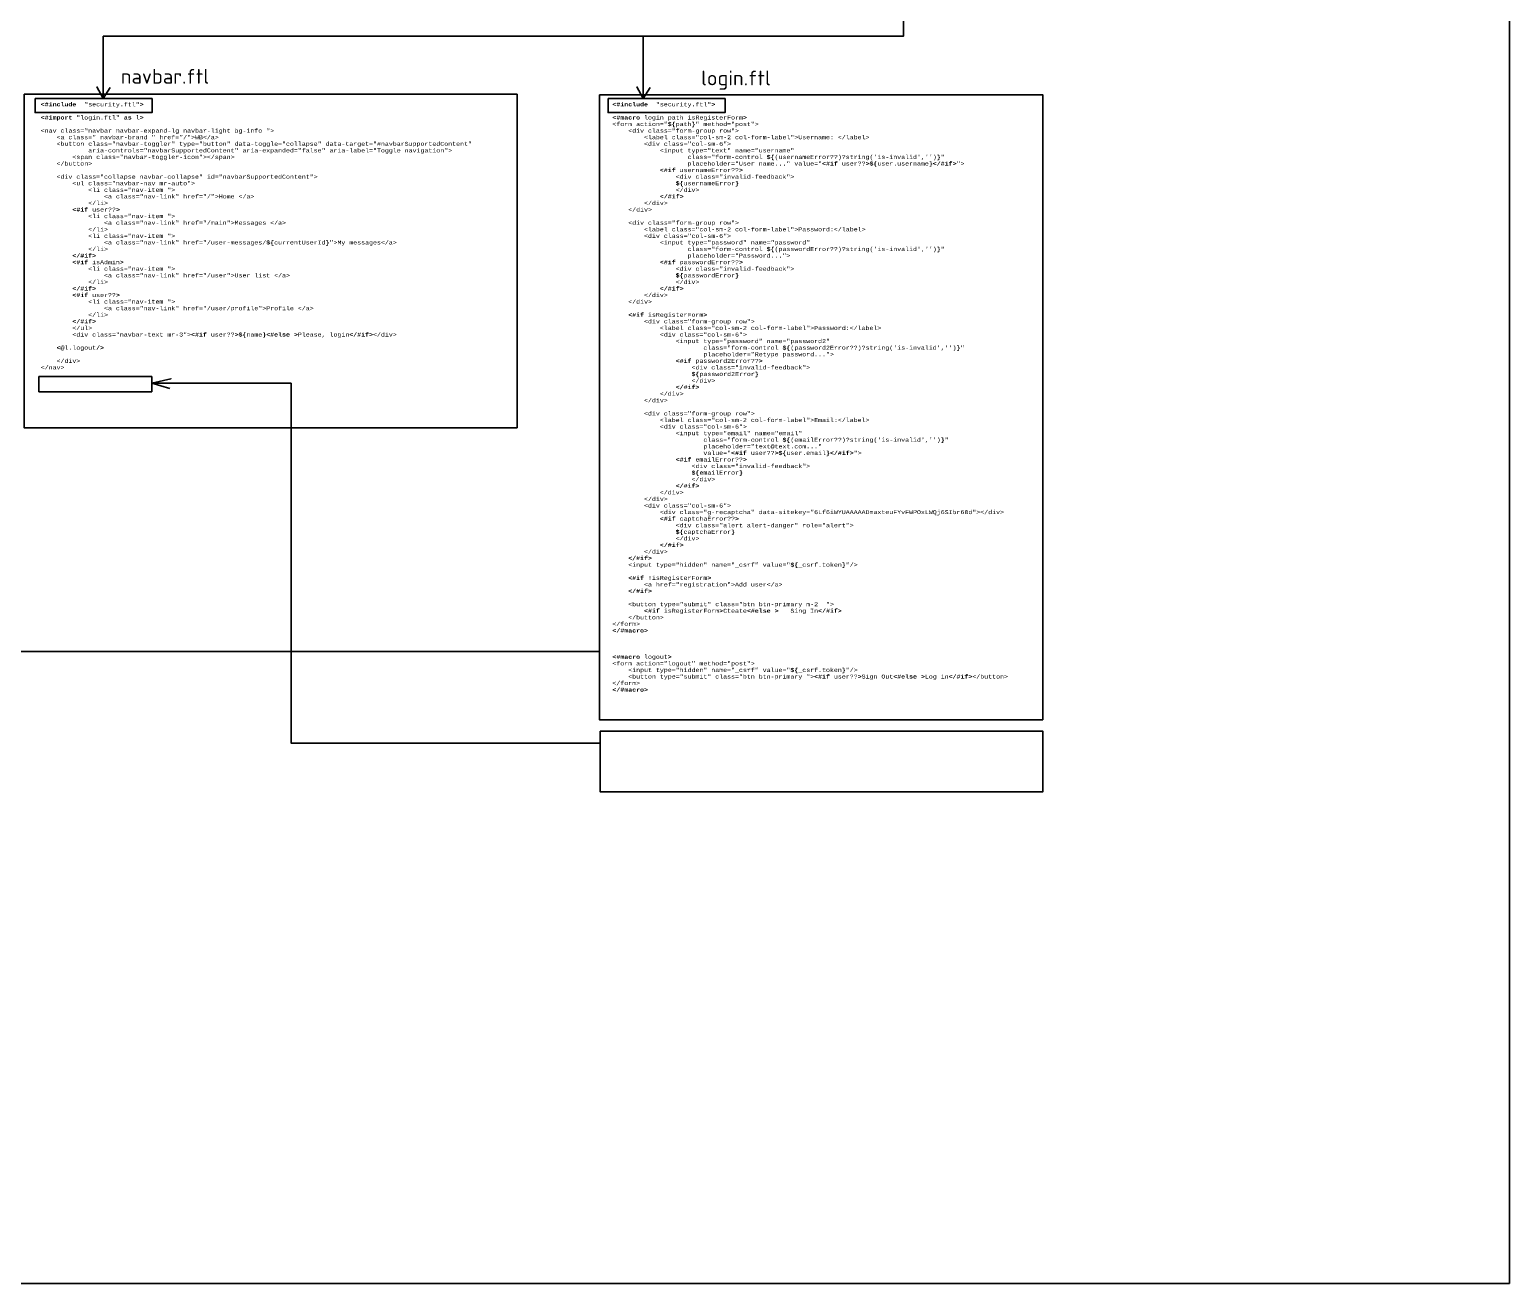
# Model space of a CAD drawing. Header units: millimetres. Extents: x 5801 to 8280, y 2723 to 3738.
# Drawn here: x 7577 to 8280, y 2815 to 3411 of the extents above; entities that cross this region are included whole.
import ezdxf

# ---------------------------------------------------------------- set-up
doc = ezdxf.new("R2010")
doc.units = ezdxf.units.MM
doc.styles.get("Standard").update_dxf_attribs({"font": 'arial.ttf'})

msp = doc.modelspace()

# ---------------------------------------------------------------- linework, layer by layer
at = {"color": 4, "lineweight": 30}
msp.add_lwpolyline([(7065.88, 3738.43), (8279.92, 3738.43), (8279.92, 2814.83), (7065.88, 2814.83)], close=True, dxfattribs=at)
at = {"color": 2, "lineweight": 30}
for points in [[(7992.1, 3420.08), (7992.1, 3407.55), (7611.94, 3407.55)], [(7611.94, 3407.55), (7611.94, 3377.88), (7608.92, 3383.43), (7611.94, 3377.88), (7615.27, 3383.16)], [(7868.48, 3407.55), (7868.48, 3377.88), (7865.47, 3383.43), (7868.48, 3377.88), (7871.81, 3383.16)]]:
    msp.add_lwpolyline(points, dxfattribs=at)
at = {"color": 1, "lineweight": 30}
msp.add_lwpolyline([(7574.35, 3379.94), (7808.54, 3379.94), (7808.54, 3221.49), (7574.35, 3221.49)], close=True, dxfattribs=at)
at = {"color": 2, "lineweight": 30}
for points in [[(7579.6, 3377.88), (7635.15, 3377.88), (7635.15, 3371.3), (7579.6, 3371.3)], [(7851.8, 3377.88), (7907.35, 3377.88), (7907.35, 3371.3), (7851.8, 3371.3)]]:
    msp.add_lwpolyline(points, close=True, dxfattribs=at)
at = {"color": 6, "lineweight": 30}
for points in [[(7847.69, 3379.72), (8058.24, 3379.72), (8058.24, 3082.68), (7847.69, 3082.68)], [(7581.43, 3245.79), (7634.97, 3245.79), (7634.97, 3238.61), (7581.43, 3238.61)], [(7848.06, 3077.31), (8058.24, 3077.31), (8058.24, 3048.43), (7848.06, 3048.43)]]:
    msp.add_lwpolyline(points, close=True, dxfattribs=at)
for points in [[(7848.06, 3071.66), (7701.18, 3071.66), (7701.18, 3242.65), (7701.18, 3242.65), (7701.18, 3242.65), (7634.97, 3242.65), (7644.08, 3244.75), (7634.97, 3242.65), (7643.54, 3240.16)], [(7466.46, 3115.21), (7472.33, 3118.65), (7466.46, 3115.21), (7472.53, 3112.33), (7466.46, 3115.21), (7847.69, 3115.21), (7847.69, 3115.21)]]:
    msp.add_lwpolyline(points, dxfattribs=at)

# ---------------------------------------------------------------- texts
at = {"attachment_point": 1}
for s, width, insert, char_height in [('{\\fISOCPEUR|b0|i0|c0|p34;navbar.ftl}', 101.5882, (7620.33, 3391.98), 7), ('{\\fISOCPEUR|b0|i0|c0|p34;login.ftl}', 101.5882, (7895.94, 3391.21), 7), ('{\\fCourier New|b1|i0|c204|p49;\\H0.75x;\\C23;\\c3307724;<#include  \\fCourier New|b0|i0|c204|p49;\\C75;\\c5867370;"security.ftl"\\fCourier New|b1|i0|c204|p49;\\C23;\\c3307724;>\\fCourier New|b1|i0|c0|p49;\\P\\fCourier New|b1|i0|c204|p49;^J<#import \\fCourier New|b0|i0|c204|p49;\\C75;\\c5867370;"login.ftl" \\fCourier New|b1|i0|c204|p49;\\C23;\\c3307724;as \\fCourier New|b0|i0|c204|p49;\\C9;\\c13023145;l\\fCourier New|b1|i0|c204|p49;\\C23;\\c3307724;>^J^J\\fCourier New|b0|i0|c204|p49;\\C43;\\c6995944;<nav \\C9;\\c12237498;class=\\C73;\\c6406821;"navbar navbar-expand-lg navbar-light bg-info "\\C43;\\c6995944;>^J    <a \\C9;\\c12237498;class=\\C73;\\c6406821;" navbar-brand " \\C9;\\c12237498;href=\\C73;\\c6406821;"/"\\C43;\\c6995944;>\\C9;\\c13023145;WB\\C43;\\c6995944;</a>^J    <button \\C9;\\c12237498;class=\\C73;\\c6406821;"navbar-toggler" \\C9;\\c12237498;type=\\C73;\\c6406821;"button" \\C9;\\c12237498;data-toggle=\\C73;\\c6406821;"collapse" \\C9;\\c12237498;data-target=\\C73;\\c6406821;"#navbarSupportedContent"^J            \\C9;\\c12237498;aria-controls=\\C73;\\c6406821;"navbarSupportedContent" \\C9;\\c12237498;aria-expanded=\\C73;\\c6406821;"false" \\C9;\\c12237498;aria-label=\\C73;\\c6406821;"Toggle navigation"\\C43;\\c6995944;>^J        <span \\C9;\\c12237498;class=\\C73;\\c6406821;"navbar-toggler-icon"\\C43;\\c6995944;></span>^J    </button>^J^J    <div \\C9;\\c12237498;class=\\C73;\\c6406821;"collapse navbar-collapse" \\C9;\\c12237498;id=\\C73;\\c6406821;"navbarSupportedContent"\\C43;\\c6995944;>^J        <ul \\C9;\\c12237498;class=\\C73;\\c6406821;"navbar-nav mr-auto"\\C43;\\c6995944;>^J            <li \\C9;\\c12237498;class=\\C73;\\c6406821;"nav-item "\\C43;\\c6995944;>^J                <a \\C9;\\c12237498;class=\\C73;\\c6406821;"nav-link" \\C9;\\c12237498;href=\\C73;\\c6406821;"/"\\C43;\\c6995944;>\\C9;\\c13023145;Home \\C43;\\c6995944;</a>^J            </li>^J        \\fCourier New|b1|i0|c204|p49;\\C23;\\c3307724;<#if \\fCourier New|b0|i0|c204|p49;\\C9;\\c13023145;user\\C153;\\c12293992;??\\fCourier New|b1|i0|c204|p49;\\C23;\\c3307724;>^J            \\fCourier New|b0|i0|c204|p49;\\C43;\\c6995944;<li \\C9;\\c12237498;class=\\C73;\\c6406821;"nav-item "\\C43;\\c6995944;>^J                <a \\C9;\\c12237498;class=\\C73;\\c6406821;"nav-link" \\C9;\\c12237498;href=\\C73;\\c6406821;"/main"\\C43;\\c6995944;>\\C9;\\c13023145;Messages \\C43;\\c6995944;</a>^J            </li>^J            <li \\C9;\\c12237498;class=\\C73;\\c6406821;"nav-item "\\C43;\\c6995944;>^J                <a \\C9;\\c12237498;class=\\C73;\\c6406821;"nav-link" \\C9;\\c12237498;href=\\C73;\\c6406821;"/user-messages/\\fCourier New|b1|i0|c204|p49;\\C23;\\c3307724;$\\{\\fCourier New|b0|i0|c204|p49;\\C9;\\c13023145;currentUserId\\fCourier New|b1|i0|c204|p49;\\C23;\\c3307724;\\}\\fCourier New|b0|i0|c204|p49;\\C73;\\c6406821;"\\C43;\\c6995944;>\\C9;\\c13023145;My messages\\C43;\\c6995944;</a>^J            </li>^J        \\fCourier New|b1|i0|c204|p49;\\C23;\\c3307724;</#if>^J        <#if \\fCourier New|b0|i0|c204|p49;\\C9;\\c13023145;isAdmin\\fCourier New|b1|i0|c204|p49;\\C23;\\c3307724;>^J            \\fCourier New|b0|i0|c204|p49;\\C43;\\c6995944;<li \\C9;\\c12237498;class=\\C73;\\c6406821;"nav-item "\\C43;\\c6995944;>^J                <a \\C9;\\c12237498;class=\\C73;\\c6406821;"nav-link" \\C9;\\c12237498;href=\\C73;\\c6406821;"/user"\\C43;\\c6995944;>\\C9;\\c13023145;User list \\C43;\\c6995944;</a>^J            </li>^J        \\fCourier New|b1|i0|c204|p49;\\C23;\\c3307724;</#if>^J        <#if \\fCourier New|b0|i0|c204|p49;\\C9;\\c13023145;user\\C153;\\c12293992;??\\fCourier New|b1|i0|c204|p49;\\C23;\\c3307724;>^J            \\fCourier New|b0|i0|c204|p49;\\C43;\\c6995944;<li \\C9;\\c12237498;class=\\C73;\\c6406821;"nav-item "\\C43;\\c6995944;>^J                <a \\C9;\\c12237498;class=\\C73;\\c6406821;"nav-link" \\C9;\\c12237498;href=\\C73;\\c6406821;"/user/profile"\\C43;\\c6995944;>\\C9;\\c13023145;Profile \\C43;\\c6995944;</a>^J            </li>^J        \\fCourier New|b1|i0|c204|p49;\\C23;\\c3307724;</#if>^J        \\fCourier New|b0|i0|c204|p49;\\C43;\\c6995944;</ul>^J        <div \\C9;\\c12237498;class=\\C73;\\c6406821;"navbar-text mr-3"\\C43;\\c6995944;>\\fCourier New|b1|i0|c204|p49;\\C23;\\c3307724;<#if \\fCourier New|b0|i0|c204|p49;\\C9;\\c13023145;user\\C153;\\c12293992;??\\fCourier New|b1|i0|c204|p49;\\C23;\\c3307724;>$\\{\\fCourier New|b0|i0|c204|p49;\\C9;\\c13023145;name\\fCourier New|b1|i0|c204|p49;\\C23;\\c3307724;\\}<#else >\\fCourier New|b0|i0|c204|p49;\\C9;\\c13023145;Please, login\\fCourier New|b1|i0|c204|p49;\\C23;\\c3307724;</#if>\\fCourier New|b0|i0|c204|p49;\\C43;\\c6995944;</div>\\fCourier New|b0|i0|c0|p49;\\P\\fCourier New|b0|i0|c204|p49;^J    \\fCourier New|b1|i0|c204|p49;\\C23;\\c3307724;<@\\fCourier New|b0|i0|c204|p49;\\C9;\\c13023145;l.logout\\fCourier New|b1|i0|c204|p49;\\C23;\\c3307724;/>\\fCourier New|b1|i0|c0|p49;\\P\\fCourier New|b1|i0|c204|p49;^J    \\fCourier New|b0|i0|c204|p49;\\C43;\\c6995944;</div>^J</nav>}', 268.3818, (7582.27, 3376.1), 2.5), ('{\\fCourier New|b1|i0|c204|p49;\\H0.75x;\\C23;\\c3307724;<#include  \\fCourier New|b0|i0|c204|p49;\\C75;\\c5867370;"security.ftl"\\fCourier New|b1|i0|c204|p49;\\C23;\\c3307724;>\\fCourier New|b1|i0|c0|p49;\\P\\P\\fCourier New|b1|i0|c204|p49;<#macro \\fCourier New|b0|i0|c204|p49;\\C9;\\c13023145;login path isRegisterForm\\fCourier New|b1|i0|c204|p49;\\C23;\\c3307724;>^J\\fCourier New|b0|i0|c204|p49;\\C43;\\c6995944;<form \\C9;\\c12237498;action=\\C73;\\c6406821;"\\fCourier New|b1|i0|c204|p49;\\C23;\\c3307724;$\\{\\fCourier New|b0|i0|c204|p49;\\C9;\\c13023145;path\\fCourier New|b1|i0|c204|p49;\\C23;\\c3307724;\\}\\fCourier New|b0|i0|c204|p49;\\C73;\\c6406821;" \\C9;\\c12237498;method=\\C73;\\c6406821;"post"\\C43;\\c6995944;>^J    <div \\C9;\\c12237498;class=\\C73;\\c6406821;"form-group row"\\C43;\\c6995944;>^J        <label \\C9;\\c12237498;class=\\C73;\\c6406821;"col-sm-2 col-form-label"\\C43;\\c6995944;>\\C9;\\c13023145;Username: \\C43;\\c6995944;</label>^J        <div \\C9;\\c12237498;class=\\C73;\\c6406821;"col-sm-6"\\C43;\\c6995944;>^J            <input \\C9;\\c12237498;type=\\C73;\\c6406821;"text" \\C9;\\c12237498;name=\\C73;\\c6406821;"username"^J                   \\C9;\\c12237498;class=\\C73;\\c6406821;"form-control \\fCourier New|b1|i0|c204|p49;\\C23;\\c3307724;$\\{\\fCourier New|b0|i0|c204|p49;\\C9;\\c13023145;(usernameError\\C153;\\c12293992;??\\C9;\\c13023145;)\\C153;\\c12293992;?\\C9;\\c13023145;string(\\C75;\\c5867370;\'is-invalid\'\\C23;\\c3307724;,\\C75;\\c5867370;\'\'\\C9;\\c13023145;)\\fCourier New|b1|i0|c204|p49;\\C23;\\c3307724;\\}\\fCourier New|b0|i0|c204|p49;\\C73;\\c6406821;"^J                   \\C9;\\c12237498;placeholder=\\C73;\\c6406821;"User name..." \\C9;\\c12237498;value=\\C73;\\c6406821;"\\fCourier New|b1|i0|c204|p49;\\C23;\\c3307724;<#if \\fCourier New|b0|i0|c204|p49;\\C9;\\c13023145;user\\C153;\\c12293992;??\\fCourier New|b1|i0|c204|p49;\\C23;\\c3307724;>$\\{\\fCourier New|b0|i0|c204|p49;\\C9;\\c13023145;user.username\\fCourier New|b1|i0|c204|p49;\\C23;\\c3307724;\\}</#if>\\fCourier New|b0|i0|c204|p49;\\C73;\\c6406821;"\\C43;\\c6995944;>^J            \\fCourier New|b1|i0|c204|p49;\\C23;\\c3307724;<#if \\fCourier New|b0|i0|c204|p49;\\C9;\\c13023145;usernameError\\C153;\\c12293992;??\\fCourier New|b1|i0|c204|p49;\\C23;\\c3307724;>^J                \\fCourier New|b0|i0|c204|p49;\\C43;\\c6995944;<div \\C9;\\c12237498;class=\\C73;\\c6406821;"invalid-feedback"\\C43;\\c6995944;>^J                \\fCourier New|b1|i0|c204|p49;\\C23;\\c3307724;$\\{\\fCourier New|b0|i0|c204|p49;\\C9;\\c13023145;usernameError\\fCourier New|b1|i0|c204|p49;\\C23;\\c3307724;\\}^J                \\fCourier New|b0|i0|c204|p49;\\C43;\\c6995944;</div>^J            \\fCourier New|b1|i0|c204|p49;\\C23;\\c3307724;</#if>^J        \\fCourier New|b0|i0|c204|p49;\\C43;\\c6995944;</div>^J    </div>^J^J    <div \\C9;\\c12237498;class=\\C73;\\c6406821;"form-group row"\\C43;\\c6995944;>^J        <label \\C9;\\c12237498;class=\\C73;\\c6406821;"col-sm-2 col-form-label"\\C43;\\c6995944;>\\C9;\\c13023145;Password:\\C43;\\c6995944;</label>^J        <div \\C9;\\c12237498;class=\\C73;\\c6406821;"col-sm-6"\\C43;\\c6995944;>^J            <input \\C9;\\c12237498;type=\\C73;\\c6406821;"password" \\C9;\\c12237498;name=\\C73;\\c6406821;"password"^J                   \\C9;\\c12237498;class=\\C73;\\c6406821;"form-control \\fCourier New|b1|i0|c204|p49;\\C23;\\c3307724;$\\{\\fCourier New|b0|i0|c204|p49;\\C9;\\c13023145;(passwordError\\C153;\\c12293992;??\\C9;\\c13023145;)\\C153;\\c12293992;?\\C9;\\c13023145;string(\\C75;\\c5867370;\'is-invalid\'\\C23;\\c3307724;,\\C75;\\c5867370;\'\'\\C9;\\c13023145;)\\fCourier New|b1|i0|c204|p49;\\C23;\\c3307724;\\}\\fCourier New|b0|i0|c204|p49;\\C73;\\c6406821;"^J                   \\C9;\\c12237498;placeholder=\\C73;\\c6406821;"Password..."\\C43;\\c6995944;>^J            \\fCourier New|b1|i0|c204|p49;\\C23;\\c3307724;<#if \\fCourier New|b0|i0|c204|p49;\\C9;\\c13023145;passwordError\\C153;\\c12293992;??\\fCourier New|b1|i0|c204|p49;\\C23;\\c3307724;>^J                \\fCourier New|b0|i0|c204|p49;\\C43;\\c6995944;<div \\C9;\\c12237498;class=\\C73;\\c6406821;"invalid-feedback"\\C43;\\c6995944;>^J                \\fCourier New|b1|i0|c204|p49;\\C23;\\c3307724;$\\{\\fCourier New|b0|i0|c204|p49;\\C9;\\c13023145;passwordError\\fCourier New|b1|i0|c204|p49;\\C23;\\c3307724;\\}^J                \\fCourier New|b0|i0|c204|p49;\\C43;\\c6995944;</div>^J            \\fCourier New|b1|i0|c204|p49;\\C23;\\c3307724;</#if>^J        \\fCourier New|b0|i0|c204|p49;\\C43;\\c6995944;</div>^J    </div>^J^J    \\fCourier New|b1|i0|c204|p49;\\C23;\\c3307724;<#if \\fCourier New|b0|i0|c204|p49;\\C9;\\c13023145;isRegisterForm\\fCourier New|b1|i0|c204|p49;\\C23;\\c3307724;>^J        \\fCourier New|b0|i0|c204|p49;\\C43;\\c6995944;<div \\C9;\\c12237498;class=\\C73;\\c6406821;"form-group row"\\C43;\\c6995944;>^J            <label \\C9;\\c12237498;class=\\C73;\\c6406821;"col-sm-2 col-form-label"\\C43;\\c6995944;>\\C9;\\c13023145;Password:\\C43;\\c6995944;</label>^J            <div \\C9;\\c12237498;class=\\C73;\\c6406821;"col-sm-6"\\C43;\\c6995944;>^J                <input \\C9;\\c12237498;type=\\C73;\\c6406821;"password" \\C9;\\c12237498;name=\\C73;\\c6406821;"password2"^J                       \\C9;\\c12237498;class=\\C73;\\c6406821;"form-control \\fCourier New|b1|i0|c204|p49;\\C23;\\c3307724;$\\{\\fCourier New|b0|i0|c204|p49;\\C9;\\c13023145;(password2Error\\C153;\\c12293992;??\\C9;\\c13023145;)\\C153;\\c12293992;?\\C9;\\c13023145;string(\\C75;\\c5867370;\'is-invalid\'\\C23;\\c3307724;,\\C75;\\c5867370;\'\'\\C9;\\c13023145;)\\fCourier New|b1|i0|c204|p49;\\C23;\\c3307724;\\}\\fCourier New|b0|i0|c204|p49;\\C73;\\c6406821;"^J                       \\C9;\\c12237498;placeholder=\\C73;\\c6406821;"Retype password..."\\C43;\\c6995944;>^J                \\fCourier New|b1|i0|c204|p49;\\C23;\\c3307724;<#if \\fCourier New|b0|i0|c204|p49;\\C9;\\c13023145;password2Error\\C153;\\c12293992;??\\fCourier New|b1|i0|c204|p49;\\C23;\\c3307724;>^J                    \\fCourier New|b0|i0|c204|p49;\\C43;\\c6995944;<div \\C9;\\c12237498;class=\\C73;\\c6406821;"invalid-feedback"\\C43;\\c6995944;>^J                    \\fCourier New|b1|i0|c204|p49;\\C23;\\c3307724;$\\{\\fCourier New|b0|i0|c204|p49;\\C9;\\c13023145;password2Error\\fCourier New|b1|i0|c204|p49;\\C23;\\c3307724;\\}^J                    \\fCourier New|b0|i0|c204|p49;\\C43;\\c6995944;</div>^J                \\fCourier New|b1|i0|c204|p49;\\C23;\\c3307724;</#if>^J            \\fCourier New|b0|i0|c204|p49;\\C43;\\c6995944;</div>^J        </div>^J^J        <div \\C9;\\c12237498;class=\\C73;\\c6406821;"form-group row"\\C43;\\c6995944;>^J            <label \\C9;\\c12237498;class=\\C73;\\c6406821;"col-sm-2 col-form-label"\\C43;\\c6995944;>\\C9;\\c13023145;Email:\\C43;\\c6995944;</label>^J            <div \\C9;\\c12237498;class=\\C73;\\c6406821;"col-sm-6"\\C43;\\c6995944;>^J                <input \\C9;\\c12237498;type=\\C73;\\c6406821;"email" \\C9;\\c12237498;name=\\C73;\\c6406821;"email"^J                       \\C9;\\c12237498;class=\\C73;\\c6406821;"form-control \\fCourier New|b1|i0|c204|p49;\\C23;\\c3307724;$\\{\\fCourier New|b0|i0|c204|p49;\\C9;\\c13023145;(emailError\\C153;\\c12293992;??\\C9;\\c13023145;)\\C153;\\c12293992;?\\C9;\\c13023145;string(\\C75;\\c5867370;\'is-invalid\'\\C23;\\c3307724;,\\C75;\\c5867370;\'\'\\C9;\\c13023145;)\\fCourier New|b1|i0|c204|p49;\\C23;\\c3307724;\\}\\fCourier New|b0|i0|c204|p49;\\C73;\\c6406821;"^J                       \\C9;\\c12237498;placeholder=\\C73;\\c6406821;"text@text.com..."^J                       \\C9;\\c12237498;value=\\C73;\\c6406821;"\\fCourier New|b1|i0|c204|p49;\\C23;\\c3307724;<#if \\fCourier New|b0|i0|c204|p49;\\C9;\\c13023145;user\\C153;\\c12293992;??\\fCourier New|b1|i0|c204|p49;\\C23;\\c3307724;>$\\{\\fCourier New|b0|i0|c204|p49;\\C9;\\c13023145;user.email\\fCourier New|b1|i0|c204|p49;\\C23;\\c3307724;\\}</#if>\\fCourier New|b0|i0|c204|p49;\\C73;\\c6406821;"\\C43;\\c6995944;>^J                \\fCourier New|b1|i0|c204|p49;\\C23;\\c3307724;<#if \\fCourier New|b0|i0|c204|p49;\\C9;\\c13023145;emailError\\C153;\\c12293992;??\\fCourier New|b1|i0|c204|p49;\\C23;\\c3307724;>^J                    \\fCourier New|b0|i0|c204|p49;\\C43;\\c6995944;<div \\C9;\\c12237498;class=\\C73;\\c6406821;"invalid-feedback"\\C43;\\c6995944;>^J                    \\fCourier New|b1|i0|c204|p49;\\C23;\\c3307724;$\\{\\fCourier New|b0|i0|c204|p49;\\C9;\\c13023145;emailError\\fCourier New|b1|i0|c204|p49;\\C23;\\c3307724;\\}^J                    \\fCourier New|b0|i0|c204|p49;\\C43;\\c6995944;</div>^J                \\fCourier New|b1|i0|c204|p49;\\C23;\\c3307724;</#if>^J            \\fCourier New|b0|i0|c204|p49;\\C43;\\c6995944;</div>^J        </div>^J        <div \\C9;\\c12237498;class=\\C73;\\c6406821;"col-sm-6"\\C43;\\c6995944;>^J            <div \\C9;\\c12237498;class=\\C73;\\c6406821;"g-recaptcha" \\C9;\\c12237498;data-sitekey=\\C73;\\c6406821;"6Lf6iWYUAAAAADmaxteuFYvFWPOxLWQj6SIbr68d"\\C43;\\c6995944;></div>^J            \\fCourier New|b1|i0|c204|p49;\\C23;\\c3307724;<#if \\fCourier New|b0|i0|c204|p49;\\C9;\\c13023145;captchaError\\C153;\\c12293992;??\\fCourier New|b1|i0|c204|p49;\\C23;\\c3307724;>^J                \\fCourier New|b0|i0|c204|p49;\\C43;\\c6995944;<div \\C9;\\c12237498;class=\\C73;\\c6406821;"alert alert-danger" \\C9;\\c12237498;role=\\C73;\\c6406821;"alert"\\C43;\\c6995944;>^J                \\fCourier New|b1|i0|c204|p49;\\C23;\\c3307724;$\\{\\fCourier New|b0|i0|c204|p49;\\C9;\\c13023145;captchaError\\fCourier New|b1|i0|c204|p49;\\C23;\\c3307724;\\}^J                \\fCourier New|b0|i0|c204|p49;\\C43;\\c6995944;</div>^J            \\fCourier New|b1|i0|c204|p49;\\C23;\\c3307724;</#if>^J        \\fCourier New|b0|i0|c204|p49;\\C43;\\c6995944;</div>^J    \\fCourier New|b1|i0|c204|p49;\\C23;\\c3307724;</#if>^J    \\fCourier New|b0|i0|c204|p49;\\C43;\\c6995944;<input \\C9;\\c12237498;type=\\C73;\\c6406821;"hidden" \\C9;\\c12237498;name=\\C73;\\c6406821;"_csrf" \\C9;\\c12237498;value=\\C73;\\c6406821;"\\fCourier New|b1|i0|c204|p49;\\C23;\\c3307724;$\\{\\fCourier New|b0|i0|c204|p49;\\C9;\\c13023145;_csrf.token\\fCourier New|b1|i0|c204|p49;\\C23;\\c3307724;\\}\\fCourier New|b0|i0|c204|p49;\\C73;\\c6406821;"\\C43;\\c6995944;/>^J^J    \\fCourier New|b1|i0|c204|p49;\\C23;\\c3307724;<#if \\fCourier New|b0|i0|c204|p49;\\C153;\\c12293992;!\\C9;\\c13023145;isRegisterForm\\fCourier New|b1|i0|c204|p49;\\C23;\\c3307724;>^J        \\fCourier New|b0|i0|c204|p49;\\C43;\\c6995944;<a \\C9;\\c12237498;href=\\C73;\\c6406821;"registration"\\C43;\\c6995944;>\\C9;\\c13023145;Add user\\C43;\\c6995944;</a>^J    \\fCourier New|b1|i0|c204|p49;\\C23;\\c3307724;</#if>^J^J    \\fCourier New|b0|i0|c204|p49;\\C43;\\c6995944;<button \\C9;\\c12237498;type=\\C73;\\c6406821;"submit" \\C9;\\c12237498;class=\\C73;\\c6406821;"btn btn-primary m-2  "\\C43;\\c6995944;>^J        \\fCourier New|b1|i0|c204|p49;\\C23;\\c3307724;<#if \\fCourier New|b0|i0|c204|p49;\\C9;\\c13023145;isRegisterForm\\fCourier New|b1|i0|c204|p49;\\C23;\\c3307724;>\\fCourier New|b0|i0|c204|p49;\\C9;\\c13023145;Cteate\\fCourier New|b1|i0|c204|p49;\\C23;\\c3307724;<#else >   \\fCourier New|b0|i0|c204|p49;\\C9;\\c13023145;Sing In\\fCourier New|b1|i0|c204|p49;\\C23;\\c3307724;</#if>^J    \\fCourier New|b0|i0|c204|p49;\\C43;\\c6995944;</button>^J</form>^J\\fCourier New|b1|i0|c204|p49;\\C23;\\c3307724;</#macro>\\fCourier New|b1|i0|c0|p49;\\P\\P\\fCourier New|b1|i0|c204|p49;^J^J<#macro \\fCourier New|b0|i0|c204|p49;\\C9;\\c13023145;logout\\fCourier New|b1|i0|c204|p49;\\C23;\\c3307724;>^J\\fCourier New|b0|i0|c204|p49;\\C43;\\c6995944;<form \\C9;\\c12237498;action=\\C73;\\c6406821;"logout" \\C9;\\c12237498;method=\\C73;\\c6406821;"post"\\C43;\\c6995944;>^J    <input \\C9;\\c12237498;type=\\C73;\\c6406821;"hidden" \\C9;\\c12237498;name=\\C73;\\c6406821;"_csrf" \\C9;\\c12237498;value=\\C73;\\c6406821;"\\fCourier New|b1|i0|c204|p49;\\C23;\\c3307724;$\\{\\fCourier New|b0|i0|c204|p49;\\C9;\\c13023145;_csrf.token\\fCourier New|b1|i0|c204|p49;\\C23;\\c3307724;\\}\\fCourier New|b0|i0|c204|p49;\\C73;\\c6406821;"\\C43;\\c6995944;/>^J    <button \\C9;\\c12237498;type=\\C73;\\c6406821;"submit" \\C9;\\c12237498;class=\\C73;\\c6406821;"btn btn-primary "\\C43;\\c6995944;>\\fCourier New|b1|i0|c204|p49;\\C23;\\c3307724;<#if \\fCourier New|b0|i0|c204|p49;\\C9;\\c13023145;user\\C153;\\c12293992;??\\fCourier New|b1|i0|c204|p49;\\C23;\\c3307724;>\\fCourier New|b0|i0|c204|p49;\\C9;\\c13023145;Sign Out\\fCourier New|b1|i0|c204|p49;\\C23;\\c3307724;<#else >\\fCourier New|b0|i0|c204|p49;\\C9;\\c13023145;Log in\\fCourier New|b1|i0|c204|p49;\\C23;\\c3307724;</#if>\\fCourier New|b0|i0|c204|p49;\\C43;\\c6995944;</button>^J</form>^J\\fCourier New|b1|i0|c204|p49;\\C23;\\c3307724;</#macro>}', 231.4685, (7853.82, 3376.1), 2.5)]:
    msp.add_mtext_dynamic_manual_height_columns(s, width=width, gutter_width=12.5, heights=[0], dxfattribs=dict(at, insert=insert, char_height=char_height))

doc.saveas('drawing.dxf')
